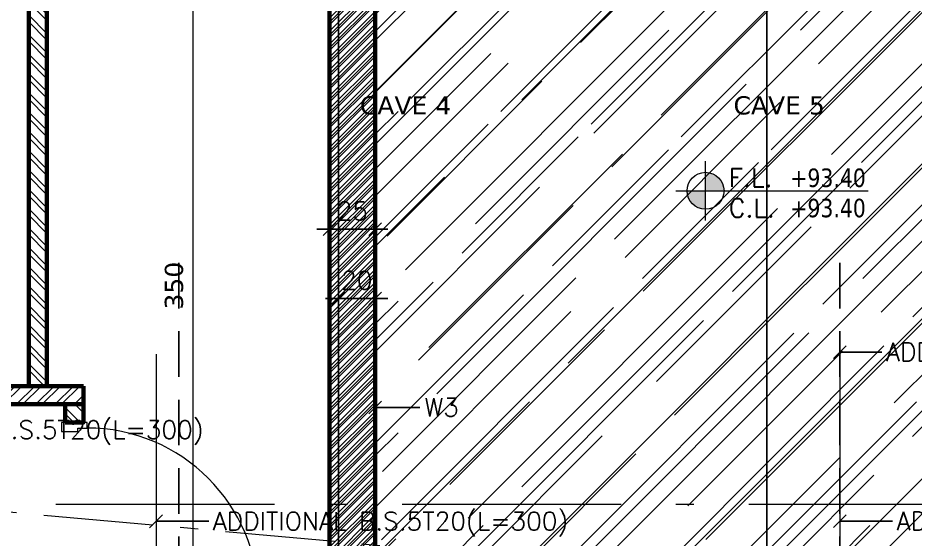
# Model space of a CAD drawing. Header units: inches. Extents: x -48 to 777, y -156 to 510.
# Drawn here: x 598.419 to 603.339, y 254.42 to 257.275 of the extents above; entities that cross this region are included whole.
import ezdxf
from ezdxf.enums import TextEntityAlignment as Align

# ---------------------------------------------------------------- set-up
doc = ezdxf.new("R2010")
doc.units = ezdxf.units.IN
doc.header["$MEASUREMENT"] = 0
doc.set_wipeout_variables(frame=1)
for name, pattern in [('ACAD_ISO10W100', [18, 12, -3, 0, -3]), ('HIDDEN', [0.375, 0.25, -0.125]), ('NUHA', [1.45, 0.75, -0.25, 0.2, -0.25])]:
    doc.linetypes.add(name, pattern=pattern)
doc.layers.get('Defpoints').update_dxf_attribs({"lineweight": 5})
for name, color, linetype, lineweight in [('A-AXIS ST', 251, 'ACAD_ISO10W100', 5), ('A-DIM', 9, 'Continuous', 5), ('A-DOORS', 38, 'Continuous', 20), ('A-HIDDEN', 254, 'HIDDEN', 5), ('A-LEVELS', 139, 'Continuous', 20), ('A-LIMIT LOT', 235, 'ACAD_ISO10W100', 20), ('A-PILLARS', 1, 'Continuous', 60), ('A-SIGNS1', 20, 'Continuous', 15), ('A-SIGNS2', 30, 'Continuous', 15), ('A-TEXT', 50, 'Continuous', 15), ('A-WALLS', 7, 'Continuous', 60), ('H-GLASS', 111, 'Continuous', 5), ('H-PILLARS', 61, 'Continuous', 5), ('H-WALLS', 51, 'Continuous', 5), ('str-col-dimension', 6, 'Continuous', 50), ('str-raft-bottom', 1, 'Continuous', 5)]:
    doc.layers.add(name, color=color, linetype=linetype, lineweight=lineweight)
doc.layers.add('HH-DARK GREY', color=7, linetype='Continuous', lineweight=5, true_color=0x404040)
for name, color, linetype in [('pts pc', 7, 'Continuous'), ('Str-Axes', 8, 'Continuous'), ('str-columns', 3, 'Continuous'), ('str-slab-top', 1, 'Continuous'), ('str-walls', 5, 'Continuous')]:
    doc.layers.add(name, color=color, linetype=linetype)
doc.styles.add('2mm', font='simplex.shx', dxfattribs={"height": 0.5})
doc.styles.add('ROMAN', font='ROMANS.SHX')
doc.styles.add('ROMAND', font='verdana.ttf')
doc.styles.add('ROMANS', font='romans__.ttf', dxfattribs={"height": 0.14})
doc.dimstyles.new('M-1.50', dxfattribs={"dimtxt": 0.1, "dimasz": 0.05, "dimexe": 0.025, "dimexo": 0.025, "dimgap": 0.05, "dimtad": 1, "dimlfac": 100, "dimrnd": 0.5, "dimzin": 9, "dimdsep": 46, "dimtxsty": 'ROMAND', "dimblk": 'OBLIQUE', "dimcen": 1, "dimdle": 0.025, "dimclrd": 256, "dimclre": 256, "dimclrt": 2, "dimadec": 0, "dimazin": 0, "dimtfac": 0.666667, "dimtmove": 2, "dimatfit": 3, "dimfxl": 0.04, "dimtolj": 1, "dimtzin": 5, "dimlwd": -1, "dimlwe": -1, "dimarcsym": 0})
doc.dimstyles.new('structure', dxfattribs={"dimtxt": 0.1, "dimasz": 0.07, "dimexe": 0.18, "dimexo": 1, "dimgap": 0.05, "dimtad": 1, "dimdec": 1, "dimlfac": 100, "dimrnd": 0.5, "dimdsep": 46, "dimtxsty": 'ROMAN', "dimblk1": 'OBLIQUE', "dimblk2": 'OBLIQUE', "dimsah": 1, "dimcen": 0.009, "dimse1": 1, "dimse2": 1, "dimclrd": 4, "dimclre": 9, "dimclrt": 1, "dimadec": 0, "dimazin": 0, "dimtfac": 0.066667, "dimtdec": 1, "dimtix": 1, "dimtmove": 2, "dimatfit": 3, "dimldrblk": 'OBLIQUE', "dimfxl": 0.18, "dimtolj": 1, "dimarcsym": 0})

# ---------------------------------------------------------------- blocks, each defined once
blk = doc.blocks.new('LOT 688  TOPOGRAPHIC PLAN')
at = {"layer": 'A-LEVELS', "linetype": 'Continuous'}
blk.add_lwpolyline([(-315991.49931, -27903.77041), (-315989.82419, -27903.14766), (-315988.13907, -27902.56039), (-315986.49852, -27901.84927), (-315986.07793, -27901.70635), (-315985.64327, -27901.60757), (-315984.76299, -27901.44127), (-315983.03305, -27901.03153), (-315982.17605, -27900.81323), (-315981.3012, -27900.63057), (-315980.3909, -27900.51656), (-315979.95952, -27900.41536), (-315979.77651, -27900.30285), (-315979.61232, -27900.14969), (-315978.96618, -27899.39156), (-315978.27808, -27898.62505)], dxfattribs=at)
at = {"layer": 'pts pc', "linetype": 'Continuous'}
for points in [[(-315979.356, -27900.34716), (-315980.06678, -27901.05036)], [(-315979.35979, -27901.05415), (-315980.06299, -27900.34337)]]:
    blk.add_lwpolyline(points, dxfattribs=at)
at = {"layer": 'pts pc', "color": 1, "insert": (-315979.21005, -27900.45145), "char_height": 0.5, "width": 3.0714286, "attachment_point": 1, "rotation": 359.69285, "style": '2mm'}
blk.add_mtext('\\Fsimplex.shx;\\W1.0000000000;\\T1.0000000000;\\o\\l97.943', dxfattribs=at)
at = {"linetype": 'Continuous'}
blk.add_wipeout([(-315996.80172, -27893.57917), (-315969.32038, -27896.23659), (-315969.32038, -27930.53073), (-315964.08799, -27936.87852), (-315964.6636, -27941.43051), (-315970.22923, -27937.16678), (-315985.1164, -27950.2257)], dxfattribs=at).dxf.layer = 'A-LIMIT LOT'
at = {"layer": 'A-HIDDEN', "linetype": 'ACAD_ISO10W100', "ltscale": 0.05}
blk.add_lwpolyline([(-315992.30527, -27900.52725), (-315983.21966, -27944.57125), (-315970.69258, -27933.58259), (-315972.32038, -27931.60779), (-315972.32038, -27902.3323)], close=True, dxfattribs=at)
blk = doc.blocks.new('GXFHGCGFCD')
at = {"layer": 'A-SIGNS1', "linetype": 'NUHA'}
h = blk.add_hatch(color=256, dxfattribs=at)
h.paths.add_polyline_path([(90.3819, 61.3301), (90.3819, 61.1701), (90.5419, 61.1701, 0.414214)])
h.paths.add_polyline_path([(90.3819, 61.1701), (90.2219, 61.1701, 0.414214), (90.3819, 61.0101)])
at = {"layer": 'A-SIGNS1'}
for p, q in [((90.3819, 60.9141), (90.3819, 61.4261)), ((90.1259, 61.1701), (91.7898, 61.1701))]:
    blk.add_line(p, q, dxfattribs=at)
blk.add_circle((90.3819, 61.1701), 0.16, dxfattribs=at)
blk = doc.blocks.new('DGXFHXFGDFD')
at = {"layer": 'A-SIGNS1'}
blk.add_blockref('GXFHGCGFCD', (0, 0), dxfattribs=at)
at = {"layer": 'A-SIGNS2', "linetype": 'NUHA', "style": 'ROMANS'}
for s, p in [('F.L.', (90.5835, 61.2031)), ('C.L.', (90.5835, 60.9413))]:
    blk.add_text(s, height=0.16, dxfattribs=at).set_placement(p)
at = {"layer": 'A-SIGNS2', "style": 'ROMANS', "width": 0.910135, "flags": 4}
for tag, p, p2 in [('NIV.FINI', (91.1159, 61.2031), (91.7898, 61.2031)), ('NIV.BETON', (91.1159, 60.9413), (91.7898, 60.9413))]:
    blk.add_attdef(tag, text='', height=0.16, dxfattribs=at).set_placement(p, p2, align=Align.FIT)
blk = doc.blocks.new('_Oblique')
at = {"color": 0, "linetype": 'ByBlock', "lineweight": -2}
blk.add_line((-0.5, -0.5), (0.5, 0.5), dxfattribs=at)
blk = doc.blocks.new('*D996')
at = {"layer": 'A-DIM', "transparency": 16777216}
for p, q in [((599.2675, 257.5583), (599.4027, 257.5583)), ((599.3777, 257.5833), (599.3777, 254.0334)), ((599.3693, 254.0584), (599.4027, 254.0584))]:
    blk.add_line(p, q, dxfattribs=at)
at = {"layer": 'Defpoints', "color": 0, "transparency": 16777216}
for p in [(599.2425, 257.5583), (599.3443, 254.0584), (599.3777, 254.0584)]:
    blk.add_point(p, dxfattribs=at)
at = {"layer": 'A-DIM', "transparency": 16777216, "xscale": 0.05, "yscale": 0.05, "zscale": 0.05}
for p, rotation in [((599.3777, 257.5583), 90), ((599.3777, 254.0584), 270)]:
    blk.add_blockref('_Oblique', p, dxfattribs=dict(at, rotation=rotation))
at = {"layer": 'A-DIM', "color": 2, "transparency": 16777216, "insert": (599.2757, 255.8084), "char_height": 0.1, "attachment_point": 5, "rotation": 90, "style": 'ROMAND'}
blk.add_mtext('\\A1;350', dxfattribs=at)
blk = doc.blocks.new('*U981')
for points in [[(130, -160), (100, -160), (100, -20), (150, -20), (150, -110), (130, -110), (130, -160)], [(1070, -160), (1100, -160), (1100, -20), (1050, -20), (1050, -110), (1070, -110), (1070, -160)], [(180, -1100), (180, -160), (130, -160), (130, -1100)]]:
    blk.add_lwpolyline(points, close=True)
blk.add_arc((130, -160), 940, 270, 0)
blk = doc.blocks.new('*D1993')
at = {"layer": 'Defpoints', "color": 0, "transparency": 16777216}
for p in [(600.1285, 256.1177), (600.3785, 256.1177), (600.3785, 256.1177)]:
    blk.add_point(p, dxfattribs=at)
at = {"layer": 'str-col-dimension', "color": 4, "lineweight": -2, "transparency": 16777216}
for p, q in [((600.1285, 256.1177), (600.0585, 256.1177)), ((600.1285, 256.1177), (600.3785, 256.1177)), ((600.3785, 256.1177), (600.4485, 256.1177))]:
    blk.add_line(p, q, dxfattribs=at)
at = {"layer": 'str-col-dimension', "color": 4, "lineweight": -2, "transparency": 16777216, "xscale": 0.07, "yscale": 0.07, "zscale": 0.07}
blk.add_blockref('_Oblique', (600.1285, 256.1177), dxfattribs=at)
at = {"layer": 'str-col-dimension', "color": 4, "lineweight": -2, "transparency": 16777216, "xscale": 0.07, "yscale": 0.07, "zscale": 0.07, "rotation": 180}
blk.add_blockref('_Oblique', (600.3785, 256.1177), dxfattribs=at)
at = {"layer": 'str-col-dimension', "color": 1, "transparency": 16777216, "insert": (600.2535, 256.2177), "char_height": 0.1, "attachment_point": 5, "style": 'ROMAN'}
blk.add_mtext('\\A1;25', dxfattribs=at)
blk = doc.blocks.new('*D1994')
at = {"layer": 'Defpoints', "color": 0, "transparency": 16777216}
for p in [(600.1768, 255.7373), (600.3785, 255.7373), (600.3785, 255.7373)]:
    blk.add_point(p, dxfattribs=at)
at = {"layer": 'str-col-dimension', "color": 4, "lineweight": -2, "transparency": 16777216}
for p, q in [((600.1768, 255.7373), (600.1068, 255.7373)), ((600.1768, 255.7373), (600.3785, 255.7373)), ((600.3785, 255.7373), (600.4485, 255.7373))]:
    blk.add_line(p, q, dxfattribs=at)
at = {"layer": 'str-col-dimension', "color": 4, "lineweight": -2, "transparency": 16777216, "xscale": 0.07, "yscale": 0.07, "zscale": 0.07}
blk.add_blockref('_Oblique', (600.1768, 255.7373), dxfattribs=at)
at = {"layer": 'str-col-dimension', "color": 4, "lineweight": -2, "transparency": 16777216, "xscale": 0.07, "yscale": 0.07, "zscale": 0.07, "rotation": 180}
blk.add_blockref('_Oblique', (600.3785, 255.7373), dxfattribs=at)
at = {"layer": 'str-col-dimension', "color": 1, "transparency": 16777216, "insert": (600.2776, 255.8373), "char_height": 0.1, "attachment_point": 5, "style": 'ROMAN'}
blk.add_mtext('\\A1;20', dxfattribs=at)

msp = doc.modelspace()

# ---------------------------------------------------------------- block references
at = {"layer": 'A-TEXT'}
msp.add_blockref('LOT 688  TOPOGRAPHIC PLAN', (316579.44716, 28156.10823), dxfattribs=at)

# ---------------------------------------------------------------- next in the draw order: hatches: boundary and pattern name
at = {"layer": 'H-GLASS'}
h = msp.add_hatch(dxfattribs=at)
h.set_pattern_fill('AR-RROOF', color=256, scale=0.3, angle=45)
h.set_pattern_definition([(45, (0, 99), (0.25455844, 0.67882251), [4.5, -0.6, 1.5, -0.3]), (45, (0.17607, 99.3882), (-0.49426764, 0.07000357), [0.9, -0.099, 1.8, -0.225]), (45, (-0.07425, 99.28638), (0.960958116, 1.24521504), [2.4, -0.42, 1.2, -0.3])])
h.paths.add_polyline_path([(600.37848, 254.0584), (600.37848, 257.55834), (606.4268, 257.55831), (606.42647, 253.9083), (603.57678, 253.90847), (603.57678, 254.05831)])
at = {"layer": 'H-PILLARS'}
h = msp.add_hatch(dxfattribs=at)
h.set_pattern_fill('ANSI31', color=256, scale=0.2, angle=90)
h.set_pattern_definition([(135, (-143.491753, -76.210882), (-0.0176776695, -0.0176776695), [])])
edge = h.paths.add_edge_path()
edge.add_line((600.92678, 228.60688), (600.92678, 228.15688))
edge.add_arc((604.37678, 228.15688), 3.45, 180, 270)
edge.add_line((604.37678, 224.70688), (610.77962, 224.70688))
edge.add_line((610.77962, 224.70688), (610.07678, 225.55955))
edge.add_line((610.07678, 225.55955), (610.07678, 259.87647))
edge.add_line((610.07678, 259.87647), (609.87678, 259.89581))
edge.add_line((609.87678, 259.89581), (609.87678, 225.48774))
edge.add_line((609.87678, 225.48774), (610.35557, 224.90688))
edge.add_line((610.35557, 224.90688), (604.37678, 224.90688))
edge.add_arc((604.37678, 228.15688), 3.25, 180, 270, ccw=False)
edge.add_line((601.12678, 228.15688), (601.12678, 228.60688))
edge.add_line((601.12678, 228.60688), (600.92678, 228.60688))
h = msp.add_hatch(dxfattribs=at)
h.set_pattern_fill('ANSI31', color=256, scale=0.2)
h.set_pattern_definition([(45, (1.751707, 98.999988), (-0.0176776695, 0.0176776695), [])])
h.paths.add_polyline_path([(600.12848, 254.05844), (600.37848, 254.05844), (600.37848, 257.5583), (600.12848, 257.5583)])
at = {"layer": 'H-WALLS'}
h = msp.add_hatch(dxfattribs=at)
h.set_pattern_fill('ANSI32', color=256, scale=0.2, angle=90)
h.set_pattern_definition([(135, (925.097814, -585.80029), (-0.0530330086, -0.0530330086), []), (135, (925.097814, -585.764935), (-0.0530330086, -0.0530330086), [])])
h.paths.add_polyline_path([(598.47853, 257.55831), (598.47853, 255.25831), (598.57848, 255.25831), (598.57848, 257.55831)])
h = msp.add_hatch(dxfattribs=at)
h.set_pattern_fill('ANSI32', color=256, scale=0.2)
h.set_pattern_definition([(45, (-245.81632, -71.36096), (-0.0530330086, 0.0530330086), []), (45, (-245.78097, -71.36096), (-0.0530330086, 0.0530330086), [])])
h.paths.add_polyline_path([(598.77851, 255.25831), (597.27853, 255.25831), (597.27853, 255.15835), (598.77851, 255.15835)])
h = msp.add_hatch(dxfattribs=at)
h.set_pattern_fill('ANSI32', color=256, scale=0.2, angle=90)
h.set_pattern_definition([(135, (3.84761, 100.04986), (-0.053033009, -0.053033009), []), (135, (3.84761, 100.08522), (-0.053033009, -0.053033009), [])])
h.paths.add_polyline_path([(598.67851, 255.05814), (598.77851, 255.05814), (598.77851, 255.15835), (598.67851, 255.15835)])
at = {"layer": 'HH-DARK GREY'}
h = msp.add_hatch(dxfattribs=at)
h.set_pattern_fill('EARTH', color=256, scale=2)
h.set_pattern_definition([(0, (-242.49175, -75.7109), (0.5, 0.5), [0.5, -0.5]), (0, (-242.49175, -75.5234), (0.5, 0.5), [0.5, -0.5]), (0, (-242.49175, -75.3359), (0.5, 0.5), [0.5, -0.5]), (90, (-242.42925, -75.2734), (-0.5, 0.5), [0.5, -0.5]), (90, (-242.24175, -75.2734), (-0.5, 0.5), [0.5, -0.5]), (90, (-242.05425, -75.2734), (-0.5, 0.5), [0.5, -0.5])])
edge = h.paths.add_edge_path()
edge.add_line((589.47678, 254.05845), (589.47678, 247.30845))
edge.add_line((589.47678, 247.30845), (589.97678, 247.30845))
edge.add_line((589.97678, 247.30845), (589.97678, 242.05688))
edge.add_line((589.97678, 242.05688), (592.77678, 242.05688))
edge.add_line((592.77678, 242.05688), (592.77678, 228.60688))
edge.add_line((592.77678, 228.60688), (597.22678, 228.60688))
edge.add_line((597.22678, 228.60688), (597.22678, 224.90688))
edge.add_line((597.22678, 224.90688), (590.66159, 224.90688))
edge.add_line((590.66159, 224.90688), (582.9059, 262.50387))
edge.add_line((582.9059, 262.50387), (609.87678, 259.89581))
edge.add_line((609.87678, 259.89581), (609.87678, 225.48774))
edge.add_line((609.87678, 225.48774), (610.35557, 224.90688))
edge.add_line((610.35557, 224.90688), (604.37678, 224.90688))
edge.add_arc((604.37678, 228.15688), 3.25, 180, 270, ccw=False)
edge.add_line((601.12678, 228.15688), (601.12678, 228.60688))
edge.add_line((601.12678, 228.60688), (605.57678, 228.60688))
edge.add_line((605.57678, 228.60688), (605.57678, 242.05688))
edge.add_line((605.57678, 242.05688), (607.12678, 242.05688))
edge.add_line((607.12678, 242.05688), (607.12678, 246.60861))
edge.add_line((607.12678, 246.60861), (605.42678, 246.60861))
edge.add_line((605.42678, 246.60861), (605.4268, 253.65849))
edge.add_line((605.4268, 253.65849), (606.67686, 253.65849))
edge.add_line((606.67686, 253.65849), (606.6768, 257.80831))
edge.add_line((606.6768, 257.80831), (589.47678, 257.80848))
edge.add_line((589.47678, 257.80848), (589.47671, 254.08973))
edge.add_line((589.47671, 254.08973), (589.47678, 254.05845))
at = {"layer": 'str-walls'}
h = msp.add_hatch(dxfattribs=at)
h.set_pattern_fill('ANSI31', color=8, scale=0.4)
h.paths.add_polyline_path([(600.12848, 254.05844), (600.37848, 254.05844), (600.37848, 257.5583), (600.12848, 257.5583)])

# ---------------------------------------------------------------- next in the draw order: linework, layer by layer
at = {"layer": 'A-AXIS ST', "ltscale": 0.1}
for p, q in [((600.17678, 221.25688), (600.17678, 260.35831)), ((602.52678, 221.25688), (602.52678, 260.35831)), ((613.12678, 254.60831), (583.32678, 254.60831))]:
    msp.add_line(p, q, dxfattribs=at)
at = {"layer": 'A-PILLARS'}
msp.add_lwpolyline([(600.12848, 254.05844), (600.37848, 254.05844), (600.37848, 257.5583), (600.12848, 257.5583)], close=True, dxfattribs=at)
at = {"layer": 'A-WALLS'}
for points in [[(598.47853, 257.55831), (598.47853, 255.25831), (598.57848, 255.25831), (598.57848, 257.55831)], [(598.77851, 255.25831), (597.27853, 255.25831), (597.27853, 255.15835), (598.77851, 255.15835)], [(598.67851, 255.05814), (598.77851, 255.05814), (598.77851, 255.15835), (598.67851, 255.15835)]]:
    msp.add_lwpolyline(points, close=True, dxfattribs=at)
at = {"layer": 'H-GLASS'}
msp.add_lwpolyline([(600.37848, 254.0584), (600.37848, 257.55834), (606.4268, 257.55831), (606.42647, 253.9083), (603.57678, 253.90847), (603.57678, 254.05831)], close=True, dxfattribs=at)
at = {"layer": 'Str-Axes', "ltscale": 0.1}
for p, q in [((600.17678, 221.25688), (600.17678, 260.35831)), ((602.52678, 221.25688), (602.52678, 260.35831))]:
    msp.add_line(p, q, dxfattribs=at)
at = {"layer": 'str-raft-bottom'}
for p, q in [((599.17678, 255.43331), (599.17678, 252.43331)), ((602.92678, 255.43345), (602.92678, 252.43345))]:
    msp.add_line(p, q, dxfattribs=at)
at = {"layer": 'str-slab-top', "linetype": 'HIDDEN'}
for p, q in [((599.30178, 251.93331), (599.30178, 255.93331)), ((602.92678, 251.93345), (602.92678, 255.93345))]:
    msp.add_line(p, q, dxfattribs=at)
at = {"layer": 'str-walls'}
msp.add_lwpolyline([(600.12848, 254.05844), (600.37848, 254.05844), (600.37848, 257.5583), (600.12848, 257.5583)], close=True, dxfattribs=at)

# ---------------------------------------------------------------- next in the draw order: block references
at = {"layer": 'A-DOORS', "xscale": 0.0009999999999906, "yscale": 0.0009999999999906, "zscale": 0.0009999999999906, "rotation": 90.00000000000001}
msp.add_blockref('*U981', (598.63851, 253.95814), dxfattribs=at)
at = {"layer": 'A-SIGNS1'}
ref = msp.add_blockref('DGXFHXFGDFD', (544.92418, 217.57072), dxfattribs=dict(at, xscale=0.6336000000000013, yscale=0.6336000000000013, zscale=0.6336000000000013))
ref.add_attrib('NIV.FINI', '+93.40', dxfattribs={"layer": 'A-SIGNS2', "height": 0.101376, "style": 'ROMAND', "width": 0.797031}).set_placement((602.65519, 256.34902), (603.06917, 256.34902), align=Align.FIT)
ref.add_attrib('NIV.BETON', '+93.40', dxfattribs={"layer": 'A-SIGNS2', "height": 0.101376, "style": 'ROMAND', "width": 0.797031}).set_placement((602.65519, 256.18314), (603.06917, 256.18314), align=Align.FIT)

# ---------------------------------------------------------------- next in the draw order: texts
at = {"layer": 'A-TEXT', "char_height": 0.1, "width": 3.692324, "attachment_point": 9, "style": 'ROMAND'}
for s, insert in [('CAVE 4', (600.79557, 256.74446)), ('CAVE 5', (602.84443, 256.74446))]:
    msp.add_mtext(s, dxfattribs=dict(at, insert=insert))
at = {"layer": 'str-columns', "color": 1, "style": 'ROMAN'}
msp.add_text('W3', height=0.1, dxfattribs=at).set_placement((600.64905, 255.09158))
at = {"layer": 'str-raft-bottom', "style": 'ROMAN'}
for s, p in [('ADDITIONAL B.S.5T20(L=300)', (597.48801, 254.96872)), ('ADDITIONAL B.S.5T20(L=300)', (599.48801, 254.46778)), ('ADDITIONAL B.S.5T16(L=300)', (603.23801, 254.46792))]:
    msp.add_text(s, height=0.1, dxfattribs=at).set_placement(p)
at = {"layer": 'str-slab-top', "style": 'ROMAN'}
msp.add_text('ADDITIONAL T.S.7T16(L=400)', height=0.1, dxfattribs=at).set_placement((603.18016, 255.39528))

# ---------------------------------------------------------------- next in the draw order: dimensions: what is measured, and where the dimension line sits
at = {"layer": 'A-DIM'}
dim = msp.add_linear_dim(base=(599.37774, 254.05845), p1=(599.24253, 257.55831), p2=(599.34428, 254.05845), angle=90, dimstyle='M-1.50', dxfattribs=at)
dim.commit()
dim.dimension.update_dxf_attribs({"geometry": '*D996', "text_midpoint": (599.27566, 255.80838)})
at = {"layer": 'str-col-dimension'}
for p1, p2, picture, middle in [((600.12848, 256.11774), (600.37848, 256.11774), '*D1993', (600.25348, 256.21774)), ((600.17678, 255.73729), (600.37848, 255.73729), '*D1994', (600.27763, 255.83729))]:
    dim = msp.add_aligned_dim(p1=p1, p2=p2, distance=0, dimstyle='structure', override={"dimfxl": 0.04}, dxfattribs=at)
    dim.commit()
    dim.dimension.update_dxf_attribs({"geometry": picture, "text_midpoint": middle})

# ---------------------------------------------------------------- next in the draw order: leaders
at = {"layer": 'str-columns'}
msp.add_leader([(600.37848, 255.14023), (600.62398, 255.14023)], dimstyle='structure', override={"dimgap": 0.05, "dimtad": 0, "dimfxl": 0.04}, dxfattribs=at)
at = {"layer": 'str-raft-bottom'}
for points in [[(599.17678, 254.51691), (599.46555, 254.51691)], [(602.92678, 254.51705), (603.21555, 254.51705)]]:
    msp.add_leader(points, dimstyle='structure', override={"dimgap": 0.05, "dimtad": 0}, dxfattribs=at)
at = {"layer": 'str-slab-top'}
msp.add_leader([(602.92678, 255.44441), (603.15771, 255.44441)], dimstyle='structure', override={"dimgap": 0.05, "dimtad": 0}, dxfattribs=at)

doc.saveas('drawing.dxf')
